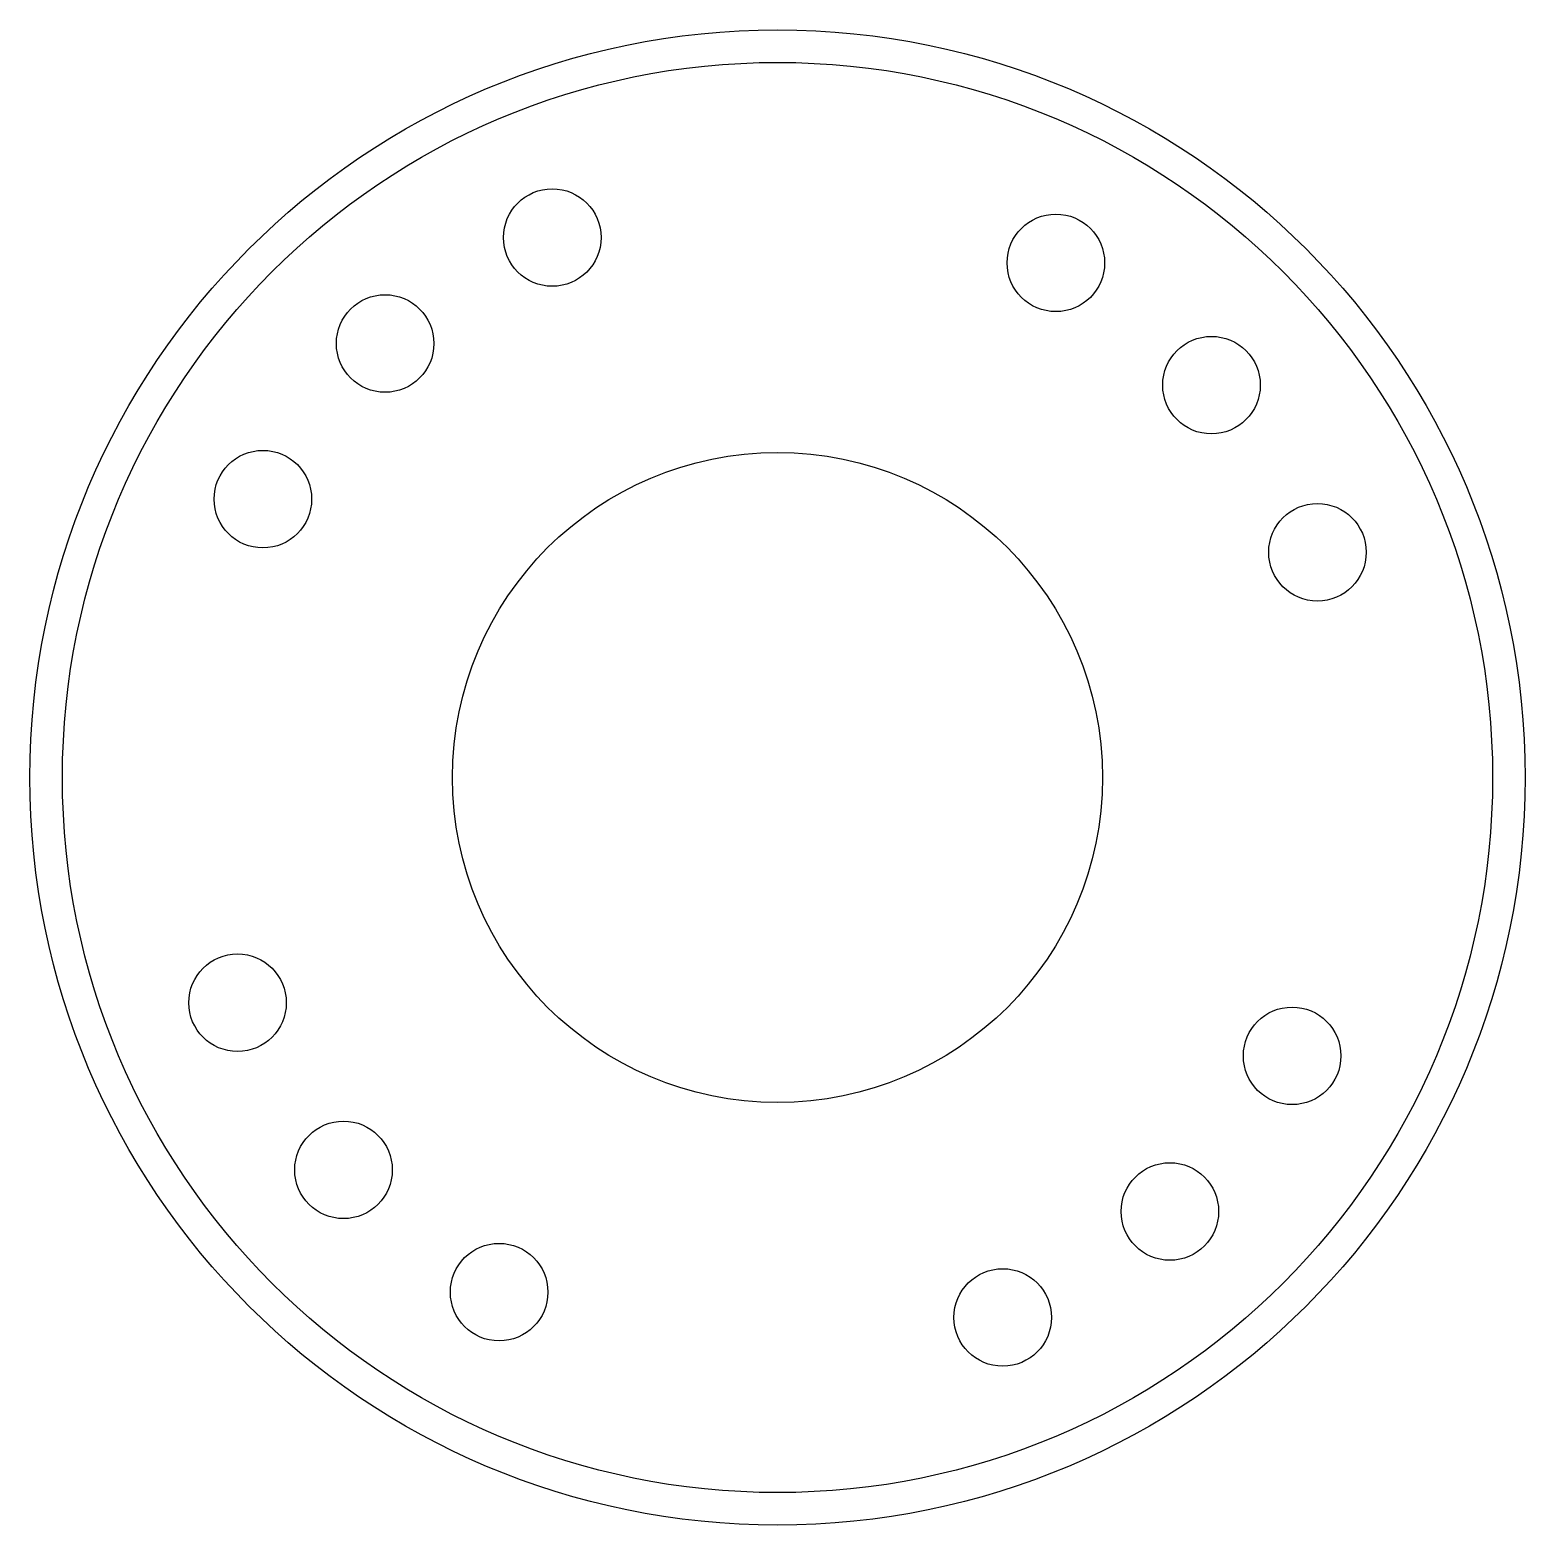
# Model space of a CAD drawing. Header units: millimetres. Extents: x -11.5 to 11.5, y 18.5 to 41.5.
import ezdxf

# ---------------------------------------------------------------- set-up
doc = ezdxf.new("R2010")
doc.units = ezdxf.units.MM
doc.layers.get('0').update_dxf_attribs({"linetype": 'CONTINUOUS'})

msp = doc.modelspace()

# ---------------------------------------------------------------- linework, layer by layer
for centre, radius in [((0, 30), 11.5), ((0, 30), 11), ((-3.465, 38.306), 0.75), ((-3.465, 38.306), 0.75), ((4.282, 37.916), 0.75), ((4.282, 37.916), 0.75), ((-6.036, 36.676), 0.75), ((-6.036, 36.676), 0.75), ((6.676, 36.036), 0.75), ((6.676, 36.036), 0.75), ((-7.916, 34.282), 0.75), ((-7.916, 34.282), 0.75), ((0, 30), 5), ((0, 30), 5), ((8.306, 33.465), 0.75), ((8.306, 33.465), 0.75), ((-8.306, 26.535), 0.75), ((-8.306, 26.535), 0.75), ((7.916, 25.718), 0.75), ((7.916, 25.718), 0.75), ((-6.676, 23.964), 0.75), ((-6.676, 23.964), 0.75), ((6.036, 23.324), 0.75), ((6.036, 23.324), 0.75), ((-4.282, 22.084), 0.75), ((-4.282, 22.084), 0.75), ((3.465, 21.694), 0.75), ((3.465, 21.694), 0.75)]:
    msp.add_circle(centre, radius)

doc.saveas('drawing.dxf')
